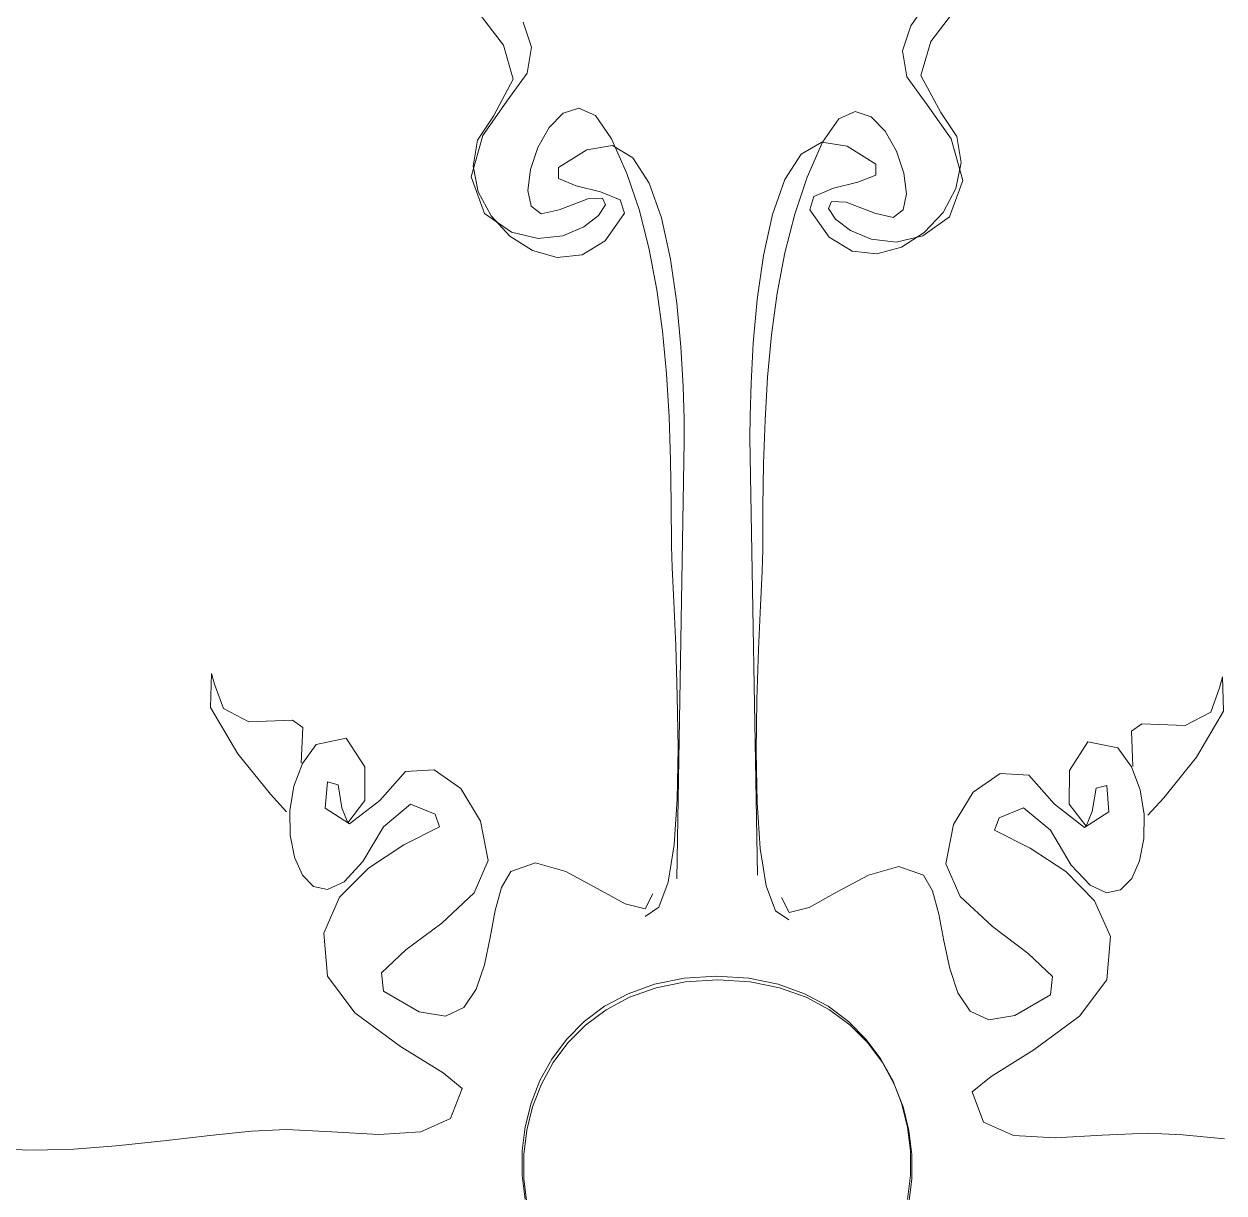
# Model space of a CAD drawing. Header units: centimetres. Extents: x 134057 to 145613, y 5028 to 39996.
# Drawn here: x 135511.4 to 135562.4, y 8418.9 to 8468.6 of the extents above; entities that cross this region are included whole.
import ezdxf

# ---------------------------------------------------------------- set-up
doc = ezdxf.new("R2010")
doc.units = ezdxf.units.CM
doc.layers.add('TEXT', color=3, linetype='Continuous', lineweight=20)

msp = doc.modelspace()

# ---------------------------------------------------------------- linework, layer by layer
at = {"layer": 'TEXT', "color": 2, "linetype": 'Continuous', "lineweight": 9}
for p, q in [((135549.857, 8469.602), (135549.101, 8468.532)), ((135549.857, 8469.602), (135549.101, 8468.532)), ((135531.773, 8467.714), (135530.662, 8469.165)), ((135531.773, 8467.714), (135530.662, 8469.165)), ((135549.951, 8467.864), (135551.062, 8469.315)), ((135549.951, 8467.864), (135551.062, 8469.315)), ((135532.622, 8468.682), (135532.977, 8467.618)), ((135532.622, 8468.682), (135532.977, 8467.618)), ((135549.101, 8468.532), (135548.747, 8467.468)), ((135549.101, 8468.532), (135548.747, 8467.468)), ((135549.527, 8466.413), (135549.951, 8467.864)), ((135549.527, 8466.413), (135549.951, 8467.864)), ((135532.197, 8466.263), (135531.773, 8467.714)), ((135532.197, 8466.263), (135531.773, 8467.714)), ((135532.977, 8467.618), (135532.792, 8466.513)), ((135532.977, 8467.618), (135532.792, 8466.513)), ((135548.747, 8467.468), (135548.932, 8466.363)), ((135548.747, 8467.468), (135548.932, 8466.363)), ((135532.792, 8466.513), (135531.927, 8465.32)), ((135532.792, 8466.513), (135531.927, 8465.32)), ((135548.932, 8466.363), (135549.797, 8465.17)), ((135548.932, 8466.363), (135549.797, 8465.17)), ((135550.369, 8464.843), (135549.527, 8466.413)), ((135550.369, 8464.843), (135549.527, 8466.413)), ((135531.355, 8464.694), (135532.197, 8466.263)), ((135531.355, 8464.694), (135532.197, 8466.263)), ((135531.927, 8465.32), (135530.902, 8463.872)), ((135531.927, 8465.32), (135530.902, 8463.872)), ((135533.717, 8464.201), (135534.315, 8464.811)), ((135533.717, 8464.201), (135534.315, 8464.811)), ((135534.315, 8464.811), (135534.987, 8465.034)), ((135534.315, 8464.811), (135534.987, 8465.034)), ((135534.987, 8465.034), (135535.689, 8464.723)), ((135534.987, 8465.034), (135535.689, 8464.723)), ((135546.737, 8464.884), (135546.035, 8464.573)), ((135546.737, 8464.884), (135546.035, 8464.573)), ((135547.409, 8464.661), (135546.737, 8464.884)), ((135547.409, 8464.661), (135546.737, 8464.884)), ((135549.797, 8465.17), (135550.822, 8463.722)), ((135549.797, 8465.17), (135550.822, 8463.722)), ((135551.05, 8463.822), (135550.369, 8464.843)), ((135551.05, 8463.822), (135550.369, 8464.843)), ((135530.674, 8463.672), (135531.355, 8464.694)), ((135530.674, 8463.672), (135531.355, 8464.694)), ((135535.689, 8464.723), (135536.378, 8463.73)), ((135535.689, 8464.723), (135536.378, 8463.73)), ((135546.035, 8464.573), (135545.346, 8463.581)), ((135546.035, 8464.573), (135545.346, 8463.581)), ((135548.007, 8464.051), (135547.409, 8464.661)), ((135548.007, 8464.051), (135547.409, 8464.661)), ((135530.902, 8463.872), (135530.407, 8462.105)), ((135530.902, 8463.872), (135530.407, 8462.105)), ((135533.238, 8463.353), (135533.717, 8464.201)), ((135533.238, 8463.353), (135533.717, 8464.201)), ((135548.486, 8463.203), (135548.007, 8464.051)), ((135548.486, 8463.203), (135548.007, 8464.051)), ((135551.24, 8462.719), (135551.05, 8463.822)), ((135551.24, 8462.719), (135551.05, 8463.822)), ((135530.484, 8462.569), (135530.674, 8463.672)), ((135530.484, 8462.569), (135530.674, 8463.672)), ((135532.921, 8462.414), (135533.238, 8463.353)), ((135532.921, 8462.414), (135533.238, 8463.353)), ((135535.33, 8463.263), (135534.112, 8462.499)), ((135535.33, 8463.263), (135534.112, 8462.499)), ((135536.411, 8463.439), (135535.33, 8463.263)), ((135536.411, 8463.439), (135535.33, 8463.263)), ((135536.378, 8463.73), (135537.029, 8462.249)), ((135536.378, 8463.73), (135537.029, 8462.249)), ((135537.286, 8462.919), (135536.411, 8463.439)), ((135537.286, 8462.919), (135536.411, 8463.439)), ((135544.438, 8463.069), (135545.313, 8463.589)), ((135544.438, 8463.069), (135545.313, 8463.589)), ((135545.346, 8463.581), (135544.695, 8462.1)), ((135545.346, 8463.581), (135544.695, 8462.1)), ((135545.313, 8463.589), (135546.394, 8463.412)), ((135545.313, 8463.589), (135546.394, 8463.412)), ((135546.394, 8463.412), (135547.612, 8462.649)), ((135546.394, 8463.412), (135547.612, 8462.649)), ((135550.822, 8463.722), (135551.317, 8461.955)), ((135550.822, 8463.722), (135551.317, 8461.955)), ((135537.975, 8461.846), (135537.286, 8462.919)), ((135537.975, 8461.846), (135537.286, 8462.919)), ((135543.748, 8461.996), (135544.438, 8463.069)), ((135543.748, 8461.996), (135544.438, 8463.069)), ((135548.803, 8462.264), (135548.486, 8463.203)), ((135548.803, 8462.264), (135548.486, 8463.203)), ((135530.704, 8461.467), (135530.484, 8462.569)), ((135530.704, 8461.467), (135530.484, 8462.569)), ((135532.81, 8461.532), (135532.921, 8462.414)), ((135532.81, 8461.532), (135532.921, 8462.414)), ((135534.112, 8462.499), (135534.117, 8462.032)), ((135534.112, 8462.499), (135534.117, 8462.032)), ((135537.029, 8462.249), (135537.558, 8460.677)), ((135537.029, 8462.249), (135537.558, 8460.677)), ((135547.612, 8462.649), (135547.607, 8462.182)), ((135547.612, 8462.649), (135547.607, 8462.182)), ((135548.914, 8461.383), (135548.803, 8462.264)), ((135548.914, 8461.383), (135548.803, 8462.264)), ((135551.02, 8461.617), (135551.24, 8462.719)), ((135551.02, 8461.617), (135551.24, 8462.719)), ((135530.407, 8462.105), (135530.973, 8460.551)), ((135530.407, 8462.105), (135530.973, 8460.551)), ((135534.117, 8462.032), (135534.873, 8461.732)), ((135534.117, 8462.032), (135534.873, 8461.732)), ((135534.873, 8461.732), (135535.907, 8461.473)), ((135534.873, 8461.732), (135535.907, 8461.473)), ((135538.502, 8460.363), (135537.975, 8461.846)), ((135538.502, 8460.363), (135537.975, 8461.846)), ((135543.222, 8460.512), (135543.748, 8461.996)), ((135543.222, 8460.512), (135543.748, 8461.996)), ((135544.695, 8462.1), (135544.165, 8460.527)), ((135544.695, 8462.1), (135544.165, 8460.527)), ((135546.851, 8461.882), (135545.817, 8461.622)), ((135546.851, 8461.882), (135545.817, 8461.622)), ((135547.607, 8462.182), (135546.851, 8461.882)), ((135547.607, 8462.182), (135546.851, 8461.882)), ((135551.317, 8461.955), (135550.751, 8460.401)), ((135551.317, 8461.955), (135550.751, 8460.401)), ((135531.253, 8460.445), (135530.704, 8461.467)), ((135531.253, 8460.445), (135530.704, 8461.467)), ((135532.949, 8460.856), (135532.81, 8461.532)), ((135532.949, 8460.856), (135532.81, 8461.532)), ((135535.995, 8461.203), (135535.367, 8461.18)), ((135535.995, 8461.203), (135535.367, 8461.18)), ((135535.907, 8461.473), (135536.747, 8461.124)), ((135535.907, 8461.473), (135536.747, 8461.124)), ((135536.119, 8460.916), (135535.995, 8461.203)), ((135536.119, 8460.916), (135535.995, 8461.203)), ((135544.977, 8461.274), (135544.804, 8460.71)), ((135544.977, 8461.274), (135544.804, 8460.71)), ((135545.817, 8461.622), (135544.977, 8461.274)), ((135545.817, 8461.622), (135544.977, 8461.274)), ((135548.775, 8460.706), (135548.914, 8461.383)), ((135548.775, 8460.706), (135548.914, 8461.383)), ((135550.47, 8460.595), (135551.02, 8461.617)), ((135550.47, 8460.595), (135551.02, 8461.617)), ((135533.382, 8460.532), (135532.949, 8460.856)), ((135533.382, 8460.532), (135532.949, 8460.856)), ((135534.152, 8460.71), (135533.382, 8460.532)), ((135534.152, 8460.71), (135533.382, 8460.532)), ((135535.367, 8461.18), (135534.152, 8460.71)), ((135535.367, 8461.18), (135534.152, 8460.71)), ((135535.823, 8460.46), (135536.119, 8460.916)), ((135535.823, 8460.46), (135536.119, 8460.916)), ((135536.747, 8461.124), (135536.92, 8460.56)), ((135536.747, 8461.124), (135536.92, 8460.56)), ((135544.804, 8460.71), (135545.625, 8459.542)), ((135544.804, 8460.71), (135545.625, 8459.542)), ((135545.605, 8460.766), (135545.729, 8461.053)), ((135545.605, 8460.766), (135545.729, 8461.053)), ((135545.901, 8460.31), (135545.605, 8460.766)), ((135545.901, 8460.31), (135545.605, 8460.766)), ((135545.729, 8461.053), (135546.356, 8461.031)), ((135545.729, 8461.053), (135546.356, 8461.031)), ((135546.356, 8461.031), (135547.572, 8460.56)), ((135546.356, 8461.031), (135547.572, 8460.56)), ((135548.342, 8460.383), (135548.775, 8460.706)), ((135548.342, 8460.383), (135548.775, 8460.706)), ((135530.973, 8460.551), (135532.113, 8459.75)), ((135530.973, 8460.551), (135532.113, 8459.75)), ((135532.051, 8459.586), (135531.253, 8460.445)), ((135532.051, 8459.586), (135531.253, 8460.445)), ((135535.19, 8459.976), (135535.823, 8460.46)), ((135535.19, 8459.976), (135535.823, 8460.46)), ((135536.92, 8460.56), (135536.098, 8459.392)), ((135536.92, 8460.56), (135536.098, 8459.392)), ((135537.558, 8460.677), (135537.979, 8459.026)), ((135537.558, 8460.677), (135537.979, 8459.026)), ((135538.887, 8458.612), (135538.502, 8460.363)), ((135538.887, 8458.612), (135538.502, 8460.363)), ((135542.837, 8458.762), (135543.222, 8460.512)), ((135542.837, 8458.762), (135543.222, 8460.512)), ((135544.165, 8460.527), (135543.745, 8458.876)), ((135544.165, 8460.527), (135543.745, 8458.876)), ((135546.533, 8459.826), (135545.901, 8460.31)), ((135546.533, 8459.826), (135545.901, 8460.31)), ((135547.572, 8460.56), (135548.342, 8460.383)), ((135547.572, 8460.56), (135548.342, 8460.383)), ((135550.751, 8460.401), (135549.611, 8459.6)), ((135550.751, 8460.401), (135549.611, 8459.6)), ((135549.673, 8459.736), (135550.47, 8460.595)), ((135549.673, 8459.736), (135550.47, 8460.595)), ((135532.113, 8459.75), (135533.252, 8459.481)), ((135532.113, 8459.75), (135533.252, 8459.481)), ((135534.305, 8459.603), (135535.19, 8459.976)), ((135534.305, 8459.603), (135535.19, 8459.976)), ((135547.418, 8459.453), (135546.533, 8459.826)), ((135547.418, 8459.453), (135546.533, 8459.826)), ((135548.709, 8459.12), (135549.673, 8459.736)), ((135548.709, 8459.12), (135549.673, 8459.736)), ((135533.015, 8458.97), (135532.051, 8459.586)), ((135533.015, 8458.97), (135532.051, 8459.586)), ((135533.252, 8459.481), (135534.305, 8459.603)), ((135533.252, 8459.481), (135534.305, 8459.603)), ((135536.098, 8459.392), (135535.12, 8458.792)), ((135536.098, 8459.392), (135535.12, 8458.792)), ((135545.625, 8459.542), (135546.604, 8458.942)), ((135545.625, 8459.542), (135546.604, 8458.942)), ((135548.472, 8459.331), (135547.418, 8459.453)), ((135548.472, 8459.331), (135547.418, 8459.453)), ((135549.611, 8459.6), (135548.472, 8459.331)), ((135549.611, 8459.6), (135548.472, 8459.331)), ((135534.065, 8458.678), (135533.015, 8458.97)), ((135534.065, 8458.678), (135533.015, 8458.97)), ((135535.12, 8458.792), (135534.065, 8458.678)), ((135535.12, 8458.792), (135534.065, 8458.678)), ((135537.979, 8459.026), (135538.304, 8457.31)), ((135537.979, 8459.026), (135538.304, 8457.31)), ((135542.571, 8456.888), (135542.837, 8458.762)), ((135542.571, 8456.888), (135542.837, 8458.762)), ((135543.745, 8458.876), (135543.42, 8457.16)), ((135543.745, 8458.876), (135543.42, 8457.16)), ((135546.604, 8458.942), (135547.659, 8458.828)), ((135546.604, 8458.942), (135547.659, 8458.828)), ((135547.659, 8458.828), (135548.709, 8459.12)), ((135547.659, 8458.828), (135548.709, 8459.12)), ((135539.153, 8456.738), (135538.887, 8458.612)), ((135539.153, 8456.738), (135538.887, 8458.612)), ((135538.304, 8457.31), (135538.544, 8455.543)), ((135538.304, 8457.31), (135538.544, 8455.543)), ((135543.42, 8457.16), (135543.18, 8455.393)), ((135543.42, 8457.16), (135543.18, 8455.393)), ((135539.322, 8454.883), (135539.153, 8456.738)), ((135539.322, 8454.883), (135539.153, 8456.738)), ((135542.402, 8455.032), (135542.571, 8456.888)), ((135542.402, 8455.032), (135542.571, 8456.888)), ((135538.544, 8455.543), (135538.713, 8453.737)), ((135538.544, 8455.543), (135538.713, 8453.737)), ((135543.18, 8455.393), (135543.011, 8453.588)), ((135543.18, 8455.393), (135543.011, 8453.588)), ((135539.415, 8453.189), (135539.322, 8454.883)), ((135539.415, 8453.189), (135539.322, 8454.883)), ((135542.309, 8453.339), (135542.402, 8455.032)), ((135542.309, 8453.339), (135542.402, 8455.032)), ((135538.713, 8453.737), (135538.823, 8451.907)), ((135538.713, 8453.737), (135538.823, 8451.907)), ((135543.011, 8453.588), (135542.901, 8451.757)), ((135543.011, 8453.588), (135542.901, 8451.757)), ((135539.455, 8451.801), (135539.415, 8453.189)), ((135539.455, 8451.801), (135539.415, 8453.189)), ((135542.269, 8451.951), (135542.309, 8453.339)), ((135542.269, 8451.951), (135542.309, 8453.339)), ((135538.823, 8451.907), (135538.886, 8450.065)), ((135538.823, 8451.907), (135538.886, 8450.065)), ((135539.463, 8450.862), (135539.455, 8451.801)), ((135539.463, 8450.862), (135539.455, 8451.801)), ((135542.26, 8451.012), (135542.269, 8451.951)), ((135542.26, 8451.012), (135542.269, 8451.951)), ((135542.901, 8451.757), (135542.838, 8449.916)), ((135542.901, 8451.757), (135542.838, 8449.916)), ((135542.578, 8432.41), (135542.26, 8451.012)), ((135542.578, 8432.41), (135542.26, 8451.012)), ((135539.145, 8432.261), (135539.463, 8450.862)), ((135539.145, 8432.261), (135539.463, 8450.862)), ((135538.886, 8450.065), (135538.915, 8448.226)), ((135538.886, 8450.065), (135538.915, 8448.226)), ((135542.838, 8449.916), (135542.809, 8448.076)), ((135542.838, 8449.916), (135542.809, 8448.076)), ((135538.915, 8448.226), (135538.922, 8446.401)), ((135538.915, 8448.226), (135538.922, 8446.401)), ((135542.809, 8448.076), (135542.802, 8446.251)), ((135542.809, 8448.076), (135542.802, 8446.251)), ((135538.922, 8446.401), (135538.951, 8445.497)), ((135538.922, 8446.401), (135538.951, 8445.497)), ((135542.802, 8446.251), (135542.773, 8445.347)), ((135542.802, 8446.251), (135542.773, 8445.347)), ((135538.951, 8445.497), (135539.02, 8444.032)), ((135538.951, 8445.497), (135539.02, 8444.032)), ((135542.773, 8445.347), (135542.704, 8443.882)), ((135542.773, 8445.347), (135542.704, 8443.882)), ((135539.02, 8444.032), (135539.102, 8442.16)), ((135539.02, 8444.032), (135539.102, 8442.16)), ((135542.704, 8443.882), (135542.622, 8442.01)), ((135542.704, 8443.882), (135542.622, 8442.01)), ((135539.102, 8442.16), (135539.171, 8440.037)), ((135539.102, 8442.16), (135539.171, 8440.037)), ((135542.622, 8442.01), (135542.553, 8439.887)), ((135542.622, 8442.01), (135542.553, 8439.887)), ((135519.327, 8439.54), (135519.367, 8440.996)), ((135519.327, 8439.54), (135519.367, 8440.996)), ((135519.367, 8440.996), (135519.496, 8440.53)), ((135519.367, 8440.996), (135519.496, 8440.53)), ((135562.357, 8440.846), (135562.228, 8440.381)), ((135562.357, 8440.846), (135562.228, 8440.381)), ((135562.397, 8439.39), (135562.357, 8440.846)), ((135562.397, 8439.39), (135562.357, 8440.846)), ((135519.496, 8440.53), (135519.873, 8439.5)), ((135519.496, 8440.53), (135519.873, 8439.5)), ((135562.228, 8440.381), (135561.851, 8439.35)), ((135562.228, 8440.381), (135561.851, 8439.35)), ((135539.171, 8440.037), (135539.2, 8437.816)), ((135539.171, 8440.037), (135539.2, 8437.816)), ((135542.553, 8439.887), (135542.524, 8437.666)), ((135542.553, 8439.887), (135542.524, 8437.666)), ((135520.48, 8437.577), (135519.327, 8439.54)), ((135520.48, 8437.577), (135519.327, 8439.54)), ((135519.873, 8439.5), (135520.957, 8438.929)), ((135519.873, 8439.5), (135520.957, 8438.929)), ((135561.851, 8439.35), (135560.767, 8438.779)), ((135561.851, 8439.35), (135560.767, 8438.779)), ((135561.244, 8437.428), (135562.397, 8439.39)), ((135561.244, 8437.428), (135562.397, 8439.39)), ((135520.957, 8438.929), (135522.806, 8439.005)), ((135520.957, 8438.929), (135522.806, 8439.005)), ((135522.806, 8439.005), (135523.241, 8438.693)), ((135522.806, 8439.005), (135523.241, 8438.693)), ((135558.918, 8438.856), (135558.483, 8438.544)), ((135558.918, 8438.856), (135558.483, 8438.544)), ((135560.767, 8438.779), (135558.918, 8438.856)), ((135560.767, 8438.779), (135558.918, 8438.856)), ((135523.241, 8438.693), (135523.182, 8437.18)), ((135523.241, 8438.693), (135523.182, 8437.18)), ((135523.818, 8437.975), (135525.096, 8438.24)), ((135523.818, 8437.975), (135525.096, 8438.24)), ((135525.096, 8438.24), (135525.879, 8437.021)), ((135525.096, 8438.24), (135525.879, 8437.021)), ((135558.483, 8438.544), (135558.541, 8437.03)), ((135558.483, 8438.544), (135558.541, 8437.03)), ((135523.236, 8437.17), (135523.818, 8437.975)), ((135523.236, 8437.17), (135523.818, 8437.975)), ((135539.2, 8437.816), (135539.162, 8435.652)), ((135539.2, 8437.816), (135539.162, 8435.652)), ((135556.628, 8438.09), (135555.845, 8436.871)), ((135556.628, 8438.09), (135555.845, 8436.871)), ((135557.906, 8437.825), (135556.628, 8438.09)), ((135557.906, 8437.825), (135556.628, 8438.09)), ((135558.487, 8437.02), (135557.906, 8437.825)), ((135558.487, 8437.02), (135557.906, 8437.825)), ((135521.871, 8435.853), (135520.48, 8437.577)), ((135521.871, 8435.853), (135520.48, 8437.577)), ((135542.524, 8437.666), (135542.562, 8435.503)), ((135542.524, 8437.666), (135542.562, 8435.503)), ((135559.853, 8435.704), (135561.244, 8437.428)), ((135559.853, 8435.704), (135561.244, 8437.428)), ((135522.868, 8436.199), (135523.236, 8437.17)), ((135522.868, 8436.199), (135523.236, 8437.17)), ((135525.879, 8437.021), (135525.885, 8435.59)), ((135525.879, 8437.021), (135525.885, 8435.59)), ((135526.521, 8435.59), (135527.611, 8436.821)), ((135526.521, 8435.59), (135527.611, 8436.821)), ((135527.611, 8436.821), (135528.831, 8436.893)), ((135527.611, 8436.821), (135528.831, 8436.893)), ((135528.831, 8436.893), (135529.967, 8436.094)), ((135528.831, 8436.893), (135529.967, 8436.094)), ((135552.893, 8436.743), (135551.757, 8435.944)), ((135552.893, 8436.743), (135551.757, 8435.944)), ((135554.113, 8436.672), (135552.893, 8436.743)), ((135554.113, 8436.672), (135552.893, 8436.743)), ((135555.845, 8436.871), (135555.839, 8435.44)), ((135555.845, 8436.871), (135555.839, 8435.44)), ((135558.856, 8436.05), (135558.487, 8437.02)), ((135558.856, 8436.05), (135558.487, 8437.02)), ((135522.698, 8435.152), (135522.868, 8436.199)), ((135522.698, 8435.152), (135522.868, 8436.199)), ((135524.295, 8436.385), (135524.201, 8435.26)), ((135524.295, 8436.385), (135524.201, 8435.26)), ((135524.745, 8436.261), (135524.295, 8436.385)), ((135524.745, 8436.261), (135524.295, 8436.385)), ((135524.911, 8435.272), (135524.745, 8436.261)), ((135524.911, 8435.272), (135524.745, 8436.261)), ((135555.203, 8435.44), (135554.113, 8436.672)), ((135555.203, 8435.44), (135554.113, 8436.672)), ((135556.979, 8436.111), (135557.429, 8436.235)), ((135556.979, 8436.111), (135557.429, 8436.235)), ((135557.429, 8436.235), (135557.523, 8435.111)), ((135557.429, 8436.235), (135557.523, 8435.111)), ((135522.546, 8435.113), (135521.871, 8435.853)), ((135522.546, 8435.113), (135521.871, 8435.853)), ((135529.967, 8436.094), (135530.805, 8434.715)), ((135529.967, 8436.094), (135530.805, 8434.715)), ((135551.757, 8435.944), (135550.919, 8434.565)), ((135551.757, 8435.944), (135550.919, 8434.565)), ((135556.812, 8435.123), (135556.979, 8436.111)), ((135556.812, 8435.123), (135556.979, 8436.111)), ((135559.026, 8435.002), (135558.856, 8436.05)), ((135559.026, 8435.002), (135558.856, 8436.05)), ((135559.177, 8434.963), (135559.853, 8435.704)), ((135559.177, 8434.963), (135559.853, 8435.704)), ((135524.201, 8435.26), (135525.237, 8434.595)), ((135524.201, 8435.26), (135525.237, 8434.595)), ((135525.167, 8434.641), (135524.911, 8435.272)), ((135525.167, 8434.641), (135524.911, 8435.272)), ((135525.885, 8435.59), (135525.167, 8434.641)), ((135525.885, 8435.59), (135525.167, 8434.641)), ((135525.237, 8434.595), (135526.521, 8435.59)), ((135525.237, 8434.595), (135526.521, 8435.59)), ((135527.828, 8435.431), (135526.68, 8434.477)), ((135527.828, 8435.431), (135526.68, 8434.477)), ((135528.871, 8435.007), (135527.828, 8435.431)), ((135528.871, 8435.007), (135527.828, 8435.431)), ((135539.162, 8435.652), (135539.031, 8433.701)), ((135539.162, 8435.652), (135539.031, 8433.701)), ((135542.562, 8435.503), (135542.693, 8433.551)), ((135542.562, 8435.503), (135542.693, 8433.551)), ((135552.853, 8434.858), (135553.896, 8435.281)), ((135552.853, 8434.858), (135553.896, 8435.281)), ((135553.896, 8435.281), (135555.044, 8434.328)), ((135553.896, 8435.281), (135555.044, 8434.328)), ((135556.486, 8434.445), (135555.203, 8435.44)), ((135556.486, 8434.445), (135555.203, 8435.44)), ((135555.839, 8435.44), (135556.557, 8434.492)), ((135555.839, 8435.44), (135556.557, 8434.492)), ((135522.712, 8434.114), (135522.698, 8435.152)), ((135522.712, 8434.114), (135522.698, 8435.152)), ((135529.065, 8434.477), (135528.871, 8435.007)), ((135529.065, 8434.477), (135528.871, 8435.007)), ((135530.805, 8434.715), (135531.132, 8433.046)), ((135530.805, 8434.715), (135531.132, 8433.046)), ((135552.659, 8434.328), (135552.853, 8434.858)), ((135552.659, 8434.328), (135552.853, 8434.858)), ((135557.523, 8435.111), (135556.486, 8434.445)), ((135557.523, 8435.111), (135556.486, 8434.445)), ((135556.557, 8434.492), (135556.812, 8435.123)), ((135556.557, 8434.492), (135556.812, 8435.123)), ((135559.012, 8433.965), (135559.026, 8435.002)), ((135559.012, 8433.965), (135559.026, 8435.002)), ((135526.68, 8434.477), (135525.804, 8432.996)), ((135526.68, 8434.477), (135525.804, 8432.996)), ((135527.546, 8433.709), (135529.065, 8434.477)), ((135527.546, 8433.709), (135529.065, 8434.477)), ((135550.919, 8434.565), (135550.592, 8432.897)), ((135550.919, 8434.565), (135550.592, 8432.897)), ((135554.178, 8433.559), (135552.659, 8434.328)), ((135554.178, 8433.559), (135552.659, 8434.328)), ((135555.044, 8434.328), (135555.92, 8432.847)), ((135555.044, 8434.328), (135555.92, 8432.847)), ((135522.894, 8433.174), (135522.712, 8434.114)), ((135522.894, 8433.174), (135522.712, 8434.114)), ((135526.035, 8432.72), (135527.546, 8433.709)), ((135526.035, 8432.72), (135527.546, 8433.709)), ((135539.031, 8433.701), (135538.779, 8432.115)), ((135539.031, 8433.701), (135538.779, 8432.115)), ((135558.83, 8433.025), (135559.012, 8433.965)), ((135558.83, 8433.025), (135559.012, 8433.965)), ((135523.229, 8432.419), (135522.894, 8433.174)), ((135523.229, 8432.419), (135522.894, 8433.174)), ((135542.693, 8433.551), (135542.944, 8431.966)), ((135542.693, 8433.551), (135542.944, 8431.966)), ((135555.689, 8432.57), (135554.178, 8433.559)), ((135555.689, 8432.57), (135554.178, 8433.559)), ((135524.807, 8431.478), (135526.035, 8432.72)), ((135524.807, 8431.478), (135526.035, 8432.72)), ((135525.804, 8432.996), (135525.005, 8432.138)), ((135525.804, 8432.996), (135525.005, 8432.138)), ((135531.132, 8433.046), (135530.531, 8431.659)), ((135531.132, 8433.046), (135530.531, 8431.659)), ((135532.086, 8432.569), (135533.14, 8432.94)), ((135532.086, 8432.569), (135533.14, 8432.94)), ((135533.14, 8432.94), (135534.429, 8432.569)), ((135533.14, 8432.94), (135534.429, 8432.569)), ((135548.584, 8432.791), (135547.295, 8432.42)), ((135548.584, 8432.791), (135547.295, 8432.42)), ((135549.638, 8432.42), (135548.584, 8432.791)), ((135549.638, 8432.42), (135548.584, 8432.791)), ((135550.592, 8432.897), (135551.193, 8431.509)), ((135550.592, 8432.897), (135551.193, 8431.509)), ((135555.92, 8432.847), (135556.719, 8431.988)), ((135555.92, 8432.847), (135556.719, 8431.988)), ((135558.495, 8432.269), (135558.83, 8433.025)), ((135558.495, 8432.269), (135558.83, 8433.025)), ((135523.703, 8431.936), (135523.229, 8432.419)), ((135523.703, 8431.936), (135523.229, 8432.419)), ((135525.005, 8432.138), (135524.3, 8431.813)), ((135525.005, 8432.138), (135524.3, 8431.813)), ((135531.696, 8431.893), (135532.086, 8432.569)), ((135531.696, 8431.893), (135532.086, 8432.569)), ((135534.429, 8432.569), (135535.762, 8431.854)), ((135534.429, 8432.569), (135535.762, 8431.854)), ((135547.295, 8432.42), (135545.962, 8431.704)), ((135547.295, 8432.42), (135545.962, 8431.704)), ((135550.028, 8431.743), (135549.638, 8432.42)), ((135550.028, 8431.743), (135549.638, 8432.42)), ((135556.917, 8431.329), (135555.689, 8432.57)), ((135556.917, 8431.329), (135555.689, 8432.57)), ((135558.021, 8431.787), (135558.495, 8432.269)), ((135558.021, 8431.787), (135558.495, 8432.269)), ((135524.3, 8431.813), (135523.703, 8431.936)), ((135524.3, 8431.813), (135523.703, 8431.936)), ((135530.531, 8431.659), (135529.153, 8430.378)), ((135530.531, 8431.659), (135529.153, 8430.378)), ((135531.431, 8430.911), (135531.696, 8431.893)), ((135531.431, 8430.911), (135531.696, 8431.893)), ((135535.762, 8431.854), (135536.949, 8431.192)), ((135535.762, 8431.854), (135536.949, 8431.192)), ((135537.801, 8430.98), (135538.127, 8431.616)), ((135537.801, 8430.98), (135538.127, 8431.616)), ((135538.779, 8432.115), (135538.381, 8431.051)), ((135538.779, 8432.115), (135538.381, 8431.051)), ((135542.944, 8431.966), (135543.343, 8430.901)), ((135542.944, 8431.966), (135543.343, 8430.901)), ((135545.962, 8431.704), (135544.775, 8431.042)), ((135545.962, 8431.704), (135544.775, 8431.042)), ((135550.293, 8430.761), (135550.028, 8431.743)), ((135550.293, 8430.761), (135550.028, 8431.743)), ((135556.719, 8431.988), (135557.424, 8431.664)), ((135556.719, 8431.988), (135557.424, 8431.664)), ((135557.424, 8431.664), (135558.021, 8431.787)), ((135557.424, 8431.664), (135558.021, 8431.787)), ((135524.135, 8429.954), (135524.807, 8431.478)), ((135524.135, 8429.954), (135524.807, 8431.478)), ((135536.949, 8431.192), (135537.801, 8430.98)), ((135536.949, 8431.192), (135537.801, 8430.98)), ((135543.923, 8430.83), (135543.597, 8431.466)), ((135543.923, 8430.83), (135543.597, 8431.466)), ((135551.193, 8431.509), (135552.571, 8430.228)), ((135551.193, 8431.509), (135552.571, 8430.228)), ((135557.589, 8429.805), (135556.917, 8431.329)), ((135557.589, 8429.805), (135556.917, 8431.329)), ((135531.214, 8429.767), (135531.431, 8430.911)), ((135531.214, 8429.767), (135531.431, 8430.911)), ((135538.381, 8431.051), (135537.809, 8430.662)), ((135538.381, 8431.051), (135537.809, 8430.662)), ((135543.343, 8430.901), (135543.915, 8430.512)), ((135543.343, 8430.901), (135543.915, 8430.512)), ((135544.775, 8431.042), (135543.923, 8430.83)), ((135544.775, 8431.042), (135543.923, 8430.83)), ((135550.51, 8429.617), (135550.293, 8430.761)), ((135550.51, 8429.617), (135550.293, 8430.761)), ((135529.153, 8430.378), (135527.629, 8429.235)), ((135529.153, 8430.378), (135527.629, 8429.235)), ((135552.571, 8430.228), (135554.095, 8429.085)), ((135552.571, 8430.228), (135554.095, 8429.085)), ((135524.295, 8428.118), (135524.135, 8429.954)), ((135524.295, 8428.118), (135524.135, 8429.954)), ((135530.97, 8428.603), (135531.214, 8429.767)), ((135530.97, 8428.603), (135531.214, 8429.767)), ((135550.754, 8428.453), (135550.51, 8429.617)), ((135550.754, 8428.453), (135550.51, 8429.617)), ((135557.429, 8427.968), (135557.589, 8429.805)), ((135557.429, 8427.968), (135557.589, 8429.805)), ((135527.629, 8429.235), (135526.594, 8428.259)), ((135527.629, 8429.235), (135526.594, 8428.259)), ((135554.095, 8429.085), (135555.13, 8428.109)), ((135554.095, 8429.085), (135555.13, 8428.109)), ((135530.622, 8427.562), (135530.97, 8428.603)), ((135530.622, 8427.562), (135530.97, 8428.603)), ((135525.458, 8426.568), (135524.295, 8428.118)), ((135525.458, 8426.568), (135524.295, 8428.118)), ((135526.594, 8428.259), (135526.68, 8427.482)), ((135526.594, 8428.259), (135526.68, 8427.482)), ((135539.455, 8428.03), (135540.83, 8428.118)), ((135539.455, 8428.03), (135540.83, 8428.118)), ((135540.83, 8428.118), (135540.83, 8428.118)), ((135540.83, 8428.118), (135542.206, 8428.029)), ((135540.83, 8428.118), (135540.83, 8428.118)), ((135540.83, 8428.118), (135542.206, 8428.029)), ((135551.102, 8427.412), (135550.754, 8428.453)), ((135551.102, 8427.412), (135550.754, 8428.453)), ((135555.13, 8428.109), (135555.044, 8427.332)), ((135555.13, 8428.109), (135555.044, 8427.332)), ((135530.095, 8426.787), (135530.622, 8427.562)), ((135530.095, 8426.787), (135530.622, 8427.562)), ((135537.08, 8427.375), (135538.205, 8427.777)), ((135537.08, 8427.375), (135538.205, 8427.777)), ((135537.144, 8427.226), (135538.27, 8427.627)), ((135537.144, 8427.226), (135538.27, 8427.627)), ((135538.205, 8427.777), (135539.455, 8428.03)), ((135538.205, 8427.777), (135539.455, 8428.03)), ((135538.27, 8427.627), (135539.52, 8427.88)), ((135538.27, 8427.627), (135539.52, 8427.88)), ((135539.52, 8427.88), (135540.895, 8427.968)), ((135539.52, 8427.88), (135540.895, 8427.968)), ((135540.895, 8427.968), (135540.895, 8427.968)), ((135540.895, 8427.968), (135542.27, 8427.88)), ((135540.895, 8427.968), (135540.895, 8427.968)), ((135540.895, 8427.968), (135542.27, 8427.88)), ((135542.206, 8428.029), (135543.456, 8427.776)), ((135542.206, 8428.029), (135543.456, 8427.776)), ((135542.27, 8427.88), (135543.52, 8427.627)), ((135542.27, 8427.88), (135543.52, 8427.627)), ((135543.456, 8427.776), (135544.581, 8427.375)), ((135543.456, 8427.776), (135544.581, 8427.375)), ((135543.52, 8427.627), (135544.645, 8427.225)), ((135543.52, 8427.627), (135544.645, 8427.225)), ((135556.266, 8426.418), (135557.429, 8427.968)), ((135556.266, 8426.418), (135557.429, 8427.968)), ((135526.68, 8427.482), (135528.2, 8426.604)), ((135526.68, 8427.482), (135528.2, 8426.604)), ((135536.08, 8426.841), (135537.08, 8427.375)), ((135536.08, 8426.841), (135537.08, 8427.375)), ((135536.144, 8426.691), (135537.144, 8427.226)), ((135536.144, 8426.691), (135537.144, 8427.226)), ((135544.581, 8427.375), (135545.581, 8426.84)), ((135544.581, 8427.375), (135545.581, 8426.84)), ((135544.645, 8427.225), (135545.646, 8426.69)), ((135544.645, 8427.225), (135545.646, 8426.69)), ((135551.629, 8426.637), (135551.102, 8427.412)), ((135551.629, 8426.637), (135551.102, 8427.412)), ((135555.044, 8427.332), (135553.524, 8426.455)), ((135555.044, 8427.332), (135553.524, 8426.455)), ((135527.395, 8425.137), (135525.458, 8426.568)), ((135527.395, 8425.137), (135525.458, 8426.568)), ((135528.2, 8426.604), (135529.313, 8426.42)), ((135528.2, 8426.604), (135529.313, 8426.42)), ((135529.313, 8426.42), (135530.095, 8426.787)), ((135529.313, 8426.42), (135530.095, 8426.787)), ((135535.204, 8426.189), (135536.08, 8426.841)), ((135535.204, 8426.189), (135536.08, 8426.841)), ((135535.269, 8426.039), (135536.144, 8426.691)), ((135535.269, 8426.039), (135536.144, 8426.691)), ((135545.581, 8426.84), (135546.456, 8426.188)), ((135545.581, 8426.84), (135546.456, 8426.188)), ((135545.646, 8426.69), (135546.521, 8426.038)), ((135545.646, 8426.69), (135546.521, 8426.038)), ((135552.411, 8426.271), (135551.629, 8426.637)), ((135552.411, 8426.271), (135551.629, 8426.637)), ((135534.454, 8425.435), (135535.204, 8426.189)), ((135534.454, 8425.435), (135535.204, 8426.189)), ((135534.519, 8425.285), (135535.269, 8426.039)), ((135534.519, 8425.285), (135535.269, 8426.039)), ((135546.456, 8426.188), (135547.206, 8425.434)), ((135546.456, 8426.188), (135547.206, 8425.434)), ((135546.521, 8426.038), (135547.271, 8425.284)), ((135546.521, 8426.038), (135547.271, 8425.284)), ((135553.524, 8426.455), (135552.411, 8426.271)), ((135553.524, 8426.455), (135552.411, 8426.271)), ((135554.328, 8424.987), (135556.266, 8426.418)), ((135554.328, 8424.987), (135556.266, 8426.418)), ((135529.214, 8424.004), (135527.395, 8425.137)), ((135529.214, 8424.004), (135527.395, 8425.137)), ((135533.829, 8424.595), (135534.454, 8425.435)), ((135533.829, 8424.595), (135534.454, 8425.435)), ((135533.893, 8424.446), (135534.519, 8425.285)), ((135533.893, 8424.446), (135534.519, 8425.285)), ((135547.206, 8425.434), (135547.831, 8424.594)), ((135547.206, 8425.434), (135547.831, 8424.594)), ((135547.271, 8425.284), (135547.896, 8424.444)), ((135547.271, 8425.284), (135547.896, 8424.444)), ((135552.51, 8423.854), (135554.328, 8424.987)), ((135552.51, 8423.854), (135554.328, 8424.987)), ((135533.329, 8423.685), (135533.829, 8424.595)), ((135533.329, 8423.685), (135533.829, 8424.595)), ((135547.831, 8424.594), (135548.331, 8423.683)), ((135547.831, 8424.594), (135548.331, 8423.683)), ((135530.019, 8423.348), (135529.214, 8424.004)), ((135530.019, 8423.348), (135529.214, 8424.004)), ((135533.393, 8423.535), (135533.893, 8424.446)), ((135533.393, 8423.535), (135533.893, 8424.446)), ((135547.896, 8424.444), (135548.396, 8423.534)), ((135547.896, 8424.444), (135548.396, 8423.534)), ((135532.954, 8422.72), (135533.329, 8423.685)), ((135532.954, 8422.72), (135533.329, 8423.685)), ((135533.018, 8422.57), (135533.393, 8423.535)), ((135533.018, 8422.57), (135533.393, 8423.535)), ((135548.331, 8423.683), (135548.706, 8422.718)), ((135548.331, 8423.683), (135548.706, 8422.718)), ((135548.396, 8423.534), (135548.771, 8422.568)), ((135548.396, 8423.534), (135548.771, 8422.568)), ((135551.705, 8423.198), (135552.51, 8423.854)), ((135551.705, 8423.198), (135552.51, 8423.854)), ((135529.532, 8422.067), (135530.019, 8423.348)), ((135529.532, 8422.067), (135530.019, 8423.348)), ((135552.192, 8421.918), (135551.705, 8423.198)), ((135552.192, 8421.918), (135551.705, 8423.198)), ((135532.703, 8421.716), (135532.954, 8422.72)), ((135532.703, 8421.716), (135532.954, 8422.72)), ((135532.768, 8421.566), (135533.018, 8422.57)), ((135532.768, 8421.566), (135533.018, 8422.57)), ((135548.706, 8422.718), (135548.956, 8421.714)), ((135548.706, 8422.718), (135548.956, 8421.714)), ((135548.771, 8422.568), (135549.021, 8421.564)), ((135548.771, 8422.568), (135549.021, 8421.564)), ((135528.258, 8421.496), (135529.532, 8422.067)), ((135528.258, 8421.496), (135529.532, 8422.067)), ((135553.465, 8421.347), (135552.192, 8421.918)), ((135553.465, 8421.347), (135552.192, 8421.918)), ((135519.287, 8421.348), (135521.058, 8421.527)), ((135519.287, 8421.348), (135521.058, 8421.527)), ((135521.058, 8421.527), (135522.546, 8421.599)), ((135521.058, 8421.527), (135522.546, 8421.599)), ((135522.546, 8421.599), (135524.484, 8421.507)), ((135522.546, 8421.599), (135524.484, 8421.507)), ((135524.484, 8421.507), (135526.482, 8421.391)), ((135524.484, 8421.507), (135526.482, 8421.391)), ((135526.482, 8421.391), (135528.258, 8421.496)), ((135526.482, 8421.391), (135528.258, 8421.496)), ((135532.578, 8420.688), (135532.703, 8421.716)), ((135532.578, 8420.688), (135532.703, 8421.716)), ((135532.643, 8420.538), (135532.768, 8421.566)), ((135532.643, 8420.538), (135532.768, 8421.566)), ((135548.956, 8421.714), (135549.081, 8420.686)), ((135548.956, 8421.714), (135549.081, 8420.686)), ((135549.021, 8421.564), (135549.146, 8420.536)), ((135549.021, 8421.564), (135549.146, 8420.536)), ((135559.177, 8421.45), (135557.24, 8421.357)), ((135559.177, 8421.45), (135557.24, 8421.357)), ((135560.665, 8421.377), (135559.177, 8421.45)), ((135560.665, 8421.377), (135559.177, 8421.45)), ((135513.318, 8420.753), (135515.313, 8420.904)), ((135513.318, 8420.753), (135515.313, 8420.904)), ((135515.313, 8420.904), (135517.337, 8421.121)), ((135515.313, 8420.904), (135517.337, 8421.121)), ((135517.337, 8421.121), (135519.287, 8421.348)), ((135517.337, 8421.121), (135519.287, 8421.348)), ((135555.242, 8421.241), (135553.465, 8421.347)), ((135555.242, 8421.241), (135553.465, 8421.347)), ((135557.24, 8421.357), (135555.242, 8421.241)), ((135557.24, 8421.357), (135555.242, 8421.241)), ((135562.437, 8421.199), (135560.665, 8421.377)), ((135562.437, 8421.199), (135560.665, 8421.377)), ((135509.835, 8420.884), (135511.457, 8420.727)), ((135509.835, 8420.884), (135511.457, 8420.727)), ((135511.457, 8420.727), (135513.318, 8420.753)), ((135511.457, 8420.727), (135513.318, 8420.753)), ((135532.578, 8419.652), (135532.578, 8420.688)), ((135532.578, 8419.652), (135532.578, 8420.688)), ((135532.643, 8419.502), (135532.643, 8420.538)), ((135532.643, 8419.502), (135532.643, 8420.538)), ((135549.081, 8420.686), (135549.081, 8419.65)), ((135549.081, 8420.686), (135549.081, 8419.65)), ((135549.146, 8420.536), (135549.146, 8419.501)), ((135549.146, 8420.536), (135549.146, 8419.501)), ((135532.703, 8418.624), (135532.578, 8419.652)), ((135532.703, 8418.624), (135532.578, 8419.652)), ((135532.767, 8418.475), (135532.643, 8419.502)), ((135532.767, 8418.475), (135532.643, 8419.502)), ((135549.081, 8419.65), (135548.956, 8418.623)), ((135549.081, 8419.65), (135548.956, 8418.623)), ((135549.146, 8419.501), (135549.021, 8418.473)), ((135549.146, 8419.501), (135549.021, 8418.473))]:
    msp.add_line(p, q, dxfattribs=at)

doc.saveas('drawing.dxf')
